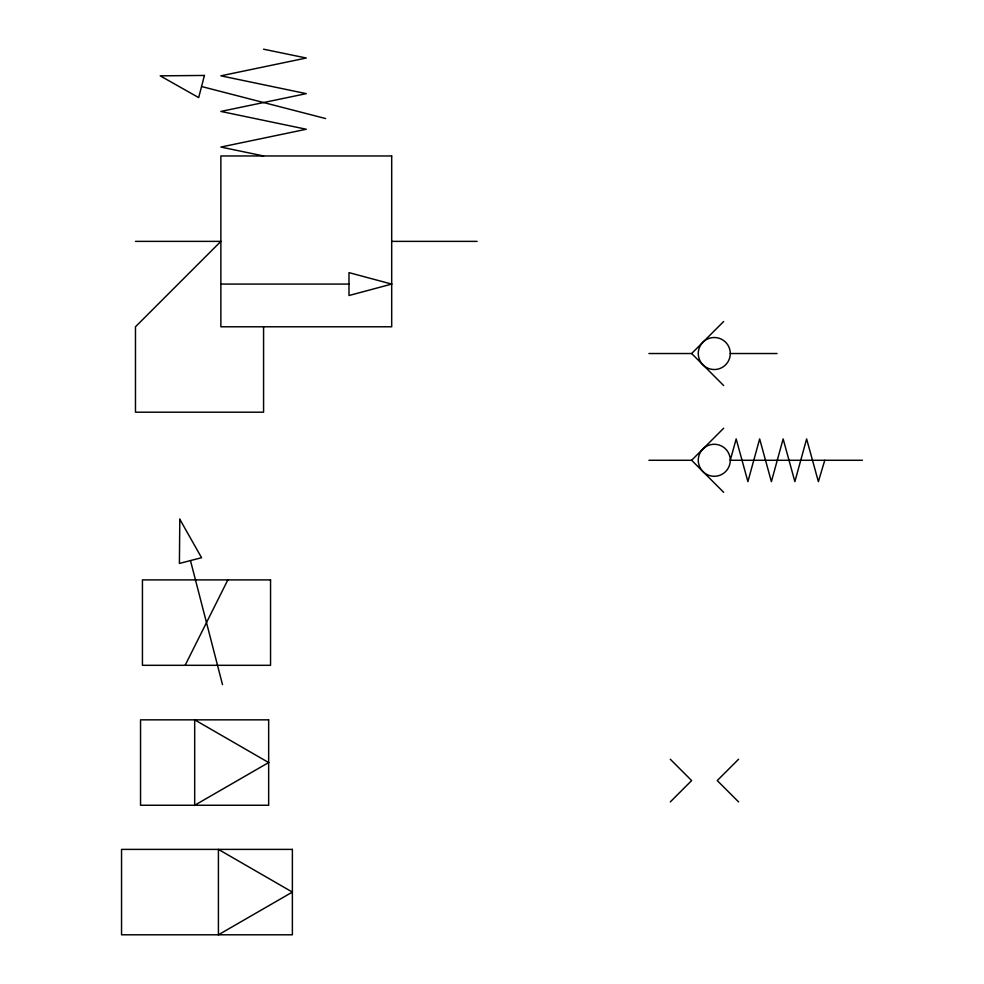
<?xml version="1.0" encoding="UTF-8"?>
<svg xmlns="http://www.w3.org/2000/svg" width="984" height="984" viewBox="0 0 984 984"><rect width="100%" height="100%" fill="white"/><g stroke="black" fill="none" stroke-linecap="round" stroke-linejoin="round"><path stroke-width="1.48" d="M824.776 460.278L818.368 481.631L806.622 438.925L794.875 481.631L783.141 438.925L771.394 481.631L759.648 438.925L747.901 481.631L736.167 438.925L730.288 460.278A16.015 16.015 0 0 1 706.266 474.153A16.015 16.015 0 0 1 706.266 446.416A16.015 16.015 0 0 1 730.288 460.278L862.451 460.278M185.14 665.307L227.845 579.896M648.923 353.527L691.629 353.527L723.658 321.497M648.923 460.278L691.629 460.278L723.658 428.249M670.276 801.923L691.629 780.57L670.276 759.217M738.603 759.217L717.25 780.57L738.603 801.923M135.472 241.375L220.871 241.375L135.472 326.786L135.472 412.198L263.577 412.198L263.577 326.786M391.693 241.375L477.105 241.375M220.871 284.081L348.988 284.081M730.288 353.527A16.015 16.015 0 0 0 706.266 339.652A16.015 16.015 0 0 0 706.266 367.389A16.015 16.015 0 0 0 730.288 353.527L777.04 353.527M263.577 49.2L306.282 58.019L220.871 75.829L306.282 93.64L220.871 111.438L306.282 129.248L220.871 147.059L263.577 155.964M201.56 86.518L325.606 118.547M691.629 353.527L723.658 385.543M691.629 460.278L723.658 492.308M190.478 560.585L222.507 684.63M179.801 519.232L179.408 563.438L201.56 557.719L179.801 519.232M204.414 75.448L198.694 97.6L160.208 75.842L204.414 75.448M268.657 762.551L194.684 805.256L194.684 719.845L268.657 762.551M292.371 892.094L218.411 934.8L218.411 849.389L292.371 892.094M391.693 284.081L348.988 295.52L348.988 272.63L391.693 284.081M391.693 155.964L220.871 155.964L220.871 326.786L391.693 326.786L391.693 155.964M270.551 579.896L142.434 579.896L142.434 665.307L270.551 665.307L270.551 579.896M268.657 719.845L140.54 719.845L140.54 805.256L268.657 805.256L268.657 719.845M292.371 849.389L121.549 849.389L121.549 934.8L292.371 934.8L292.371 849.389"/></g></svg>
